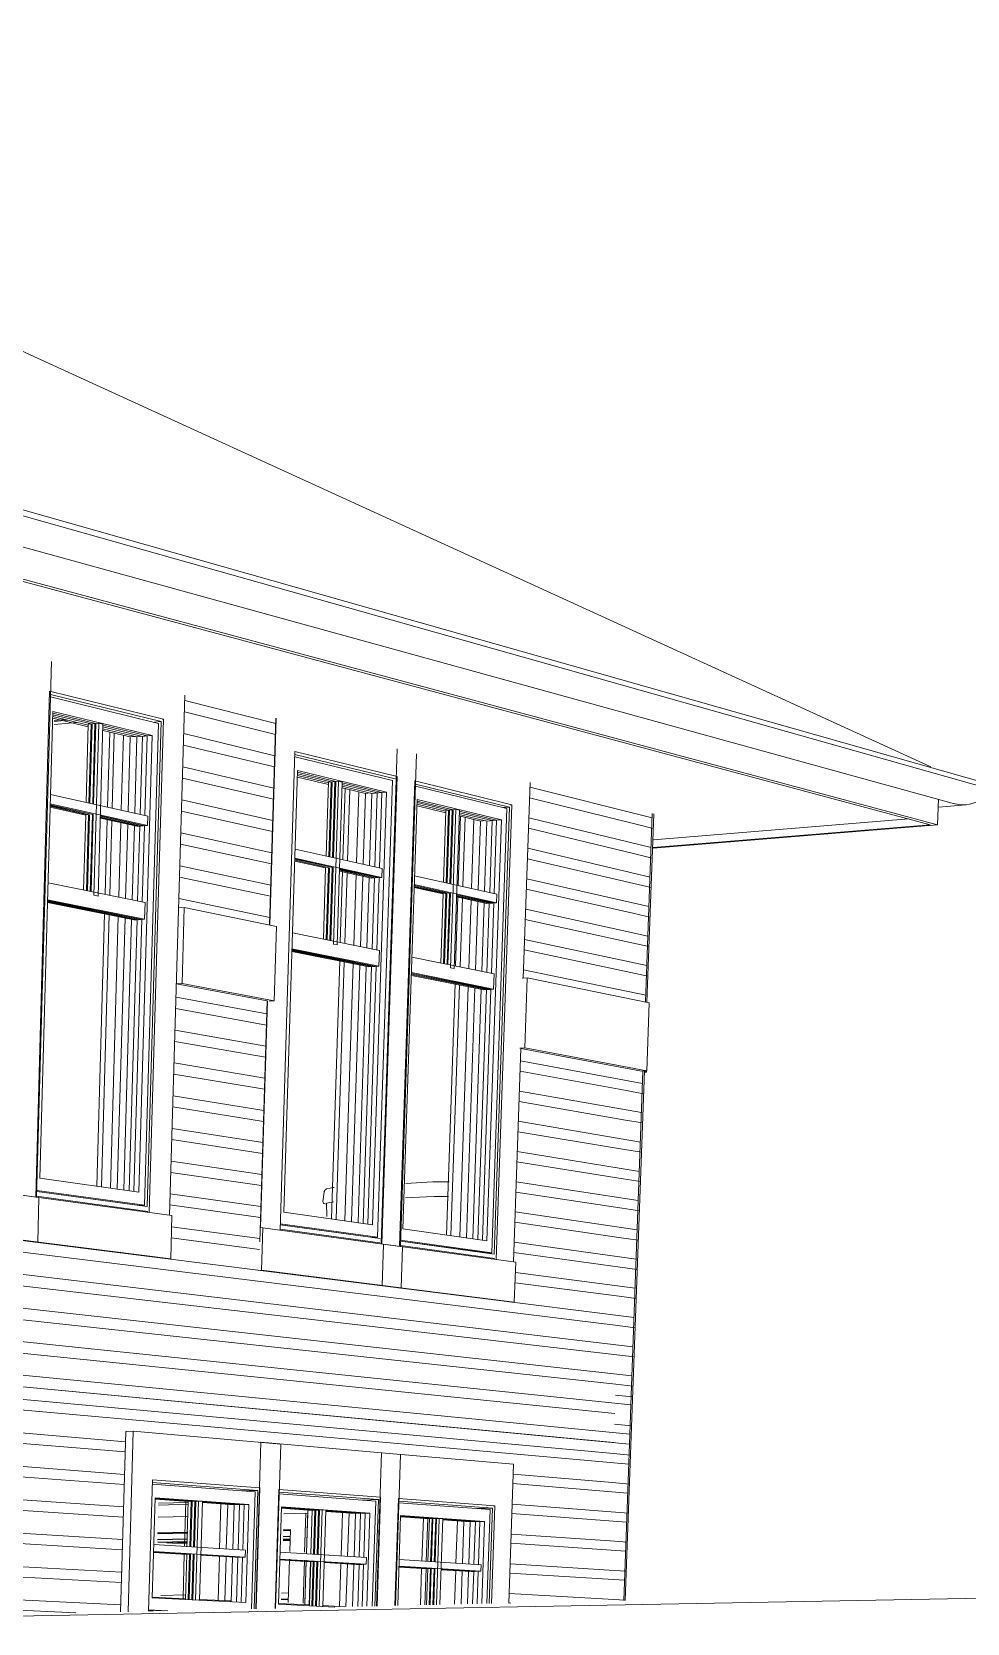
# Model space of a CAD drawing. Header units: inches. Extents: x 205 to 211, y -138 to -29.
# Drawn here: x 207.4176 to 207.5623, y -137.5195 to -137.2731 of the extents above; entities that cross this region are included whole.
import ezdxf

# ---------------------------------------------------------------- set-up
doc = ezdxf.new("R2010")
doc.units = ezdxf.units.IN
doc.header["$MEASUREMENT"] = 0
for name, color, linetype, lineweight in [('A-DOOR', 31, 'Continuous', 13), ('A-DOOR-FRAM', 31, 'Continuous', 9), ('A-GLAZ', 151, 'Continuous', 13), ('A-PART', 2, 'Continuous', 9), ('A-ROOF', 132, 'Continuous', 13), ('A-ROOF-OTLN', 132, 'Continuous', 9), ('A-WALL', 113, 'Continuous', 13), ('A-WALL-PATT', 111, 'Continuous', 13), ('I-WALL', 2, 'Continuous', 13), ('P-SANR-FIXT', 6, 'Continuous', 9), ('Q-CASE', 31, 'Continuous', 9)]:
    doc.layers.add(name, color=color, linetype=linetype, lineweight=lineweight)

# ---------------------------------------------------------------- blocks, each defined once
blk = doc.blocks.new('FP_35-Looking SouthWest')
at = {"layer": 'A-WALL-PATT', "lineweight": 9}
for p, q in [((-71.69324, -137.48418), (-71.6906, -137.48446)), ((-71.69341, -137.4887), (-71.69076, -137.48896)), ((-71.69357, -137.49322), (-71.69092, -137.49346)), ((-71.69373, -137.49773), (-71.69109, -137.49796)), ((-71.69389, -137.50225), (-71.69125, -137.50245)), ((-71.69406, -137.50675), (-71.69141, -137.50694)), ((-71.69422, -137.51126), (-71.69157, -137.51142)), ((-71.69438, -137.51576), (-71.69174, -137.51591)), ((-71.69551, -137.54716), (-71.69287, -137.54717)), ((-71.69567, -137.55163), (-71.69303, -137.55162)), ((-71.69583, -137.5561), (-71.69319, -137.55607)), ((-71.69599, -137.56056), (-71.69335, -137.56052)), ((-71.69615, -137.56502), (-71.69351, -137.56496)), ((-71.69631, -137.56948), (-71.69367, -137.5694)), ((-71.69647, -137.57393), (-71.69384, -137.57383)), ((-71.69663, -137.57838), (-71.694, -137.57826)), ((-71.69679, -137.58282), (-71.69416, -137.58268)), ((-71.69695, -137.58726), (-71.69432, -137.58711)), ((-71.69711, -137.5917), (-71.69448, -137.59153)), ((-71.69727, -137.59613), (-71.69464, -137.59594))]:
    blk.add_line(p, q, dxfattribs=at)
blk = doc.blocks.new('FP_53-Looking SouthWest')
at = {"layer": 'A-WALL-PATT', "lineweight": 9}
for p, q in [((-71.69006, -137.39578), (-71.68741, -137.39644)), ((-71.69023, -137.40037), (-71.68757, -137.40101)), ((-71.69039, -137.40497), (-71.68774, -137.40559)), ((-71.69056, -137.40956), (-71.68791, -137.41016)), ((-71.69072, -137.41414), (-71.68807, -137.41473)), ((-71.69089, -137.41873), (-71.68824, -137.41929)), ((-71.69155, -137.43702), (-71.6889, -137.4375)), ((-71.69171, -137.44158), (-71.68906, -137.44204)), ((-71.69187, -137.44614), (-71.68923, -137.44658)), ((-71.69204, -137.4507), (-71.68939, -137.45112)), ((-71.6922, -137.45525), (-71.68955, -137.45565)), ((-71.69237, -137.4598), (-71.68972, -137.46018)), ((-71.69253, -137.46434), (-71.68988, -137.46471)), ((-71.69269, -137.46888), (-71.69005, -137.46923)), ((-71.69286, -137.47342), (-71.69021, -137.47374)), ((-71.69302, -137.47795), (-71.69037, -137.47826)), ((-71.69318, -137.48248), (-71.69054, -137.48277))]:
    blk.add_line(p, q, dxfattribs=at)
blk = doc.blocks.new('FP_65-Looking SouthWest')
at = {"layer": 'A-WALL-PATT', "lineweight": 9}
for p, q in [((-71.82986, -137.48075), (-71.69357, -137.49322)), ((-71.80443, -137.48841), (-71.76908, -137.49139)), ((-71.80456, -137.49373), (-71.76923, -137.49645)), ((-71.70906, -137.49644), (-71.69373, -137.49773)), ((-71.8047, -137.49904), (-71.76938, -137.5015)), ((-71.70922, -137.50107), (-71.69389, -137.50225)), ((-71.80483, -137.50434), (-71.76952, -137.50655)), ((-71.70938, -137.50569), (-71.69406, -137.50675)), ((-71.80497, -137.50964), (-71.76967, -137.5116)), ((-71.70954, -137.5103), (-71.69422, -137.51126)), ((-71.80511, -137.51494), (-71.76981, -137.51664)), ((-71.7097, -137.51491), (-71.69438, -137.51576)), ((-71.71129, -137.54708), (-71.69551, -137.54716)), ((-71.71145, -137.55166), (-71.69567, -137.55163)), ((-71.71161, -137.55624), (-71.69583, -137.5561)), ((-71.71173, -137.56082), (-71.69599, -137.56056)), ((-71.71192, -137.56539), (-71.69615, -137.56502)), ((-71.71208, -137.56996), (-71.69631, -137.56948)), ((-71.71224, -137.57452), (-71.69647, -137.57393)), ((-71.71239, -137.57908), (-71.69663, -137.57838)), ((-71.71255, -137.58364), (-71.69679, -137.58282)), ((-71.71271, -137.58819), (-71.69695, -137.58726)), ((-71.71287, -137.59274), (-71.69711, -137.5917)), ((-71.71302, -137.59728), (-71.69727, -137.59613)), ((-71.71318, -137.60182), (-71.70139, -137.60088)), ((-71.71334, -137.60636), (-71.70152, -137.60533)), ((-71.71349, -137.61089), (-71.70042, -137.60966))]:
    blk.add_line(p, q, dxfattribs=at)
blk = doc.blocks.new('FP_66-Looking SouthWest')
at = {"layer": 'A-WALL-PATT', "lineweight": 9}
for p, q in [((-71.75995, -137.37838), (-71.74588, -137.38188)), ((-71.7601, -137.38351), (-71.74603, -137.3869)), ((-71.76025, -137.38863), (-71.74619, -137.39191)), ((-71.7604, -137.39374), (-71.74634, -137.39692)), ((-71.70655, -137.39167), (-71.69006, -137.39578)), ((-71.70671, -137.39639), (-71.69023, -137.40037)), ((-71.76055, -137.39885), (-71.7465, -137.40193)), ((-71.70688, -137.40111), (-71.69039, -137.40497)), ((-71.7607, -137.40395), (-71.74665, -137.40693)), ((-71.70704, -137.40583), (-71.69056, -137.40956)), ((-71.7072, -137.41053), (-71.69072, -137.41414)), ((-71.70736, -137.41524), (-71.69089, -137.41873)), ((-71.7613, -137.42432), (-71.74727, -137.42688)), ((-71.76145, -137.4294), (-71.74742, -137.43185)), ((-71.7616, -137.43448), (-71.74757, -137.43682)), ((-71.70801, -137.43402), (-71.69155, -137.43702)), ((-71.76175, -137.43955), (-71.74772, -137.44179)), ((-71.70817, -137.43871), (-71.69171, -137.44158)), ((-71.7619, -137.44461), (-71.74788, -137.44675)), ((-71.70833, -137.44339), (-71.69187, -137.44614)), ((-71.70849, -137.44807), (-71.69204, -137.4507)), ((-71.76205, -137.44968), (-71.74803, -137.45171)), ((-71.70865, -137.45274), (-71.6922, -137.45525)), ((-71.7622, -137.45473), (-71.74818, -137.45666)), ((-71.83061, -137.45643), (-71.69286, -137.47342)), ((-71.70882, -137.45741), (-71.69237, -137.4598)), ((-71.76198, -137.45983), (-71.74834, -137.46161)), ((-71.83074, -137.46197), (-71.69302, -137.47795)), ((-71.70898, -137.46207), (-71.69253, -137.46434)), ((-71.83087, -137.46751), (-71.69318, -137.48248)), ((-71.70879, -137.46678), (-71.69269, -137.46888)), ((-71.831, -137.47304), (-71.69334, -137.487)), ((-71.83112, -137.47856), (-71.69351, -137.49152))]:
    blk.add_line(p, q, dxfattribs=at)
blk = doc.blocks.new('FP_80-Looking SouthWest')
at = {"layer": 'A-PART'}
for p, q in [((-71.75989, -137.37662), (-71.74583, -137.38016)), ((-71.76004, -137.38175), (-71.74598, -137.38518)), ((-71.7602, -137.38687), (-71.74614, -137.39019)), ((-71.70649, -137.39005), (-71.68757, -137.39481)), ((-71.76035, -137.39198), (-71.74629, -137.3952)), ((-71.70666, -137.39477), (-71.68774, -137.39939)), ((-71.7605, -137.39709), (-71.74644, -137.40021)), ((-71.70682, -137.39949), (-71.6879, -137.40396)), ((-71.76065, -137.4022), (-71.7466, -137.40521)), ((-71.70698, -137.40421), (-71.68807, -137.40854)), ((-71.7608, -137.4073), (-71.74675, -137.4102)), ((-71.70714, -137.40892), (-71.68823, -137.41311)), ((-71.70731, -137.41362), (-71.6884, -137.41767)), ((-71.70747, -137.41833), (-71.68856, -137.42223)), ((-71.76125, -137.42257), (-71.74721, -137.42516)), ((-71.7614, -137.42766), (-71.74737, -137.43014)), ((-71.76155, -137.43273), (-71.74752, -137.43512)), ((-71.70795, -137.43241), (-71.68906, -137.4359)), ((-71.7617, -137.43781), (-71.74767, -137.44008)), ((-71.70812, -137.4371), (-71.68922, -137.44044)), ((-71.76185, -137.44287), (-71.74783, -137.44505)), ((-71.70828, -137.44178), (-71.68939, -137.44499)), ((-71.762, -137.44794), (-71.74798, -137.45001)), ((-71.70844, -137.44646), (-71.68955, -137.44953)), ((-71.76215, -137.45299), (-71.74813, -137.45496)), ((-71.7086, -137.45113), (-71.68972, -137.45406)), ((-71.83422, -137.45407), (-71.69037, -137.47216)), ((-71.70876, -137.4558), (-71.68988, -137.45859)), ((-71.83434, -137.45964), (-71.69054, -137.47668)), ((-71.76193, -137.4581), (-71.74828, -137.45991)), ((-71.70892, -137.46047), (-71.69005, -137.46312)), ((-71.83447, -137.4652), (-71.6907, -137.48119)), ((-71.70873, -137.46518), (-71.69021, -137.46764)), ((-71.8346, -137.47076), (-71.69086, -137.4857)), ((-71.83472, -137.47631), (-71.69103, -137.4902))]:
    blk.add_line(p, q, dxfattribs=at)
blk = doc.blocks.new('FP_81-Looking SouthWest')
at = {"layer": 'A-PART'}
for p, q in [((-71.8299, -137.48248), (-71.69119, -137.49485)), ((-71.80447, -137.49008), (-71.76913, -137.49297)), ((-71.8046, -137.49539), (-71.76928, -137.49803)), ((-71.70911, -137.49789), (-71.69136, -137.49934)), ((-71.80474, -137.5007), (-71.76942, -137.50308)), ((-71.70927, -137.50251), (-71.69152, -137.50384)), ((-71.80488, -137.506), (-71.76957, -137.50813)), ((-71.70943, -137.50713), (-71.69168, -137.50833)), ((-71.80501, -137.5113), (-71.76971, -137.51317)), ((-71.70959, -137.51174), (-71.69184, -137.51281)), ((-71.80515, -137.51659), (-71.77674, -137.5179)), ((-71.70975, -137.51635), (-71.70945, -137.51637)), ((-71.71118, -137.54393), (-71.69606, -137.54408)), ((-71.71134, -137.54851), (-71.69314, -137.54856)), ((-71.7115, -137.55309), (-71.6933, -137.55302)), ((-71.71166, -137.55767), (-71.69346, -137.55746)), ((-71.71181, -137.56225), (-71.69362, -137.56191)), ((-71.71197, -137.56682), (-71.69378, -137.56635)), ((-71.71213, -137.57138), (-71.69394, -137.57079)), ((-71.71229, -137.57595), (-71.6941, -137.57522)), ((-71.71244, -137.5805), (-71.69426, -137.57965)), ((-71.7126, -137.58506), (-71.69443, -137.58408)), ((-71.71276, -137.58961), (-71.69459, -137.5885)), ((-71.71292, -137.59416), (-71.69475, -137.59292)), ((-71.71307, -137.5987), (-71.69491, -137.59734)), ((-71.71323, -137.60324), (-71.70228, -137.60234)), ((-71.71339, -137.60777), (-71.70118, -137.60669)), ((-71.71354, -137.6123), (-71.70007, -137.61101))]:
    blk.add_line(p, q, dxfattribs=at)

msp = doc.modelspace()

# ---------------------------------------------------------------- linework, layer by layer
at = {"layer": 'A-DOOR', "lineweight": 9}
msp.add_line((207.42455, -137.38), (207.42104, -137.38035), dxfattribs=at)
at = {"layer": 'A-DOOR-FRAM'}
for p, q in [((207.42104, -137.3797), (207.42265, -137.37955)), ((207.42319, -137.37968), (207.42104, -137.37989))]:
    msp.add_line(p, q, dxfattribs=at)
at = {"layer": 'A-GLAZ', "lineweight": 9}
for p, q in [((207.42063, -137.37057), (207.41834, -137.45351)), ((207.4182, -137.45349), (207.42036, -137.37516)), ((207.42036, -137.37516), (207.43799, -137.3795)), ((207.4372, -137.38016), (207.42048, -137.37606)), ((207.42049, -137.37569), (207.43763, -137.37989)), ((207.4413, -137.37579), (207.43893, -137.45631)), ((207.41885, -137.45059), (207.42085, -137.37831)), ((207.42752, -137.38018), (207.42084, -137.37857)), ((207.42752, -137.38018), (207.42084, -137.37857)), ((207.42084, -137.37857), (207.42752, -137.38018)), ((207.42084, -137.37882), (207.42678, -137.38025)), ((207.42634, -137.38044), (207.42084, -137.37911)), ((207.42085, -137.37831), (207.43621, -137.38202)), ((207.42634, -137.38069), (207.42084, -137.37937)), ((207.4286, -137.38069), (207.43471, -137.38217)), ((207.43386, -137.38225), (207.4286, -137.38098)), ((207.43283, -137.38225), (207.4286, -137.38124)), ((207.43545, -137.38209), (207.42861, -137.38044)), ((207.43545, -137.38209), (207.42861, -137.38044)), ((207.42861, -137.38044), (207.43545, -137.38209)), ((207.42932, -137.39306), (207.42965, -137.38145)), ((207.43004, -137.39323), (207.43037, -137.38163)), ((207.43037, -137.38163), (207.43004, -137.39323)), ((207.43503, -137.45476), (207.4372, -137.38016)), ((207.43763, -137.37989), (207.43544, -137.45499)), ((207.43799, -137.3795), (207.43576, -137.45588)), ((207.43657, -137.37999), (207.43763, -137.37989)), ((207.43799, -137.3795), (207.43777, -137.37952)), ((207.45445, -137.41137), (207.45544, -137.37937)), ((207.43145, -137.39356), (207.43178, -137.38199)), ((207.4325, -137.39381), (207.43283, -137.38225)), ((207.4336, -137.38218), (207.43283, -137.38225)), ((207.43352, -137.39405), (207.43386, -137.38225)), ((207.43386, -137.38225), (207.43545, -137.38209)), ((207.43621, -137.38202), (207.43416, -137.45273)), ((207.43471, -137.38217), (207.43436, -137.39424)), ((207.43545, -137.38209), (207.43471, -137.38217)), ((207.43509, -137.39441), (207.43545, -137.38209)), ((207.43509, -137.39441), (207.43545, -137.38209)), ((207.43545, -137.38209), (207.43509, -137.39441)), ((207.43621, -137.38202), (207.43545, -137.38209)), ((207.47167, -137.46075), (207.47416, -137.3841)), ((207.45602, -137.45862), (207.45832, -137.3845)), ((207.4734, -137.38902), (207.4583, -137.38532)), ((207.45831, -137.38497), (207.47381, -137.38877)), ((207.45832, -137.3845), (207.47415, -137.3884)), ((207.47714, -137.38485), (207.47464, -137.46115)), ((207.45658, -137.45587), (207.45871, -137.38746)), ((207.46464, -137.38914), (207.4587, -137.38771)), ((207.46464, -137.38914), (207.4587, -137.38771)), ((207.4587, -137.38771), (207.46464, -137.38914)), ((207.4587, -137.38795), (207.46392, -137.38921)), ((207.46349, -137.38938), (207.4587, -137.38823)), ((207.46349, -137.38962), (207.4587, -137.38847)), ((207.45871, -137.38746), (207.4725, -137.3908)), ((207.4711, -137.45971), (207.4734, -137.38902)), ((207.47415, -137.3884), (207.47179, -137.46076)), ((207.47452, -137.46113), (207.47688, -137.38907)), ((207.47688, -137.38907), (207.49186, -137.39275)), ((207.47175, -137.39086), (207.46564, -137.38939)), ((207.47175, -137.39086), (207.46564, -137.38939)), ((207.46564, -137.38939), (207.47175, -137.39086)), ((207.46564, -137.38962), (207.47104, -137.39093)), ((207.47022, -137.391), (207.46564, -137.3899)), ((207.46922, -137.391), (207.46564, -137.39014)), ((207.46575, -137.40122), (207.4661, -137.39021)), ((207.46645, -137.40138), (207.4668, -137.39039)), ((207.4668, -137.39039), (207.46645, -137.40138)), ((207.46784, -137.40171), (207.46819, -137.39074)), ((207.46886, -137.40194), (207.46922, -137.391)), ((207.46996, -137.39093), (207.46922, -137.391)), ((207.46986, -137.40218), (207.47022, -137.391)), ((207.47022, -137.391), (207.47175, -137.39086)), ((207.4725, -137.3908), (207.47033, -137.45779)), ((207.47104, -137.39093), (207.47067, -137.40237)), ((207.47175, -137.39086), (207.47104, -137.39093)), ((207.47138, -137.40253), (207.47175, -137.39086)), ((207.47138, -137.40253), (207.47175, -137.39086)), ((207.47175, -137.39086), (207.47138, -137.40253)), ((207.4725, -137.3908), (207.47175, -137.39086)), ((207.49112, -137.39336), (207.47698, -137.3899)), ((207.47699, -137.38955), (207.49152, -137.39312)), ((207.4947, -137.38929), (207.49366, -137.41959)), ((207.47503, -137.45845), (207.47722, -137.39194)), ((207.48167, -137.39376), (207.4772, -137.39268)), ((207.4828, -137.39353), (207.47721, -137.39218)), ((207.4828, -137.39353), (207.47721, -137.39218)), ((207.47721, -137.39218), (207.4828, -137.39353)), ((207.47721, -137.39241), (207.4821, -137.39359)), ((207.48167, -137.39399), (207.47721, -137.39292)), ((207.47722, -137.39194), (207.49026, -137.39509)), ((207.48953, -137.39516), (207.48376, -137.39376)), ((207.48953, -137.39516), (207.48376, -137.39376)), ((207.48376, -137.39376), (207.48953, -137.39516)), ((207.48376, -137.39399), (207.48884, -137.39522)), ((207.48877, -137.46213), (207.49112, -137.39336)), ((207.49152, -137.39312), (207.48916, -137.46234)), ((207.49186, -137.39275), (207.48945, -137.46316)), ((207.49052, -137.3932), (207.49152, -137.39312)), ((207.49186, -137.39275), (207.49165, -137.39277)), ((207.42893, -137.40657), (207.42926, -137.39504)), ((207.42965, -137.40674), (207.42998, -137.3952)), ((207.42998, -137.3952), (207.42965, -137.40674)), ((207.43106, -137.40704), (207.43139, -137.39553)), ((207.43211, -137.40727), (207.43244, -137.39577)), ((207.43313, -137.40748), (207.43347, -137.39601)), ((207.43431, -137.39606), (207.43397, -137.40766)), ((207.4347, -137.40782), (207.43504, -137.396)), ((207.4347, -137.40782), (207.43504, -137.396)), ((207.43504, -137.396), (207.4347, -137.40782)), ((207.4836, -137.40521), (207.48396, -137.39451)), ((207.48803, -137.39528), (207.48376, -137.39426)), ((207.48704, -137.39528), (207.48376, -137.39449)), ((207.48429, -137.40537), (207.48465, -137.39468)), ((207.48465, -137.39468), (207.48429, -137.40537)), ((207.48566, -137.40569), (207.48602, -137.39503)), ((207.48668, -137.40593), (207.48704, -137.39528)), ((207.48776, -137.39522), (207.48704, -137.39528)), ((207.48766, -137.40616), (207.48803, -137.39528)), ((207.48803, -137.39528), (207.48953, -137.39516)), ((207.49026, -137.39509), (207.48804, -137.46027)), ((207.48884, -137.39522), (207.48846, -137.40634)), ((207.48953, -137.39516), (207.48884, -137.39522)), ((207.48915, -137.40651), (207.48953, -137.39516)), ((207.48915, -137.40651), (207.48953, -137.39516)), ((207.48953, -137.39516), (207.48915, -137.40651)), ((207.49026, -137.39509), (207.48953, -137.39516)), ((207.46534, -137.41403), (207.46569, -137.40309)), ((207.46604, -137.41418), (207.46639, -137.40325)), ((207.46639, -137.40325), (207.46604, -137.41418)), ((207.46743, -137.41447), (207.46778, -137.40357)), ((207.46846, -137.41469), (207.46881, -137.40381)), ((207.46945, -137.41491), (207.4698, -137.40404)), ((207.47062, -137.40409), (207.47026, -137.41508)), ((207.47097, -137.41523), (207.47133, -137.40403)), ((207.47097, -137.41523), (207.47133, -137.40403)), ((207.47133, -137.40403), (207.47097, -137.41523)), ((207.48318, -137.41767), (207.48354, -137.40703)), ((207.48387, -137.41782), (207.48423, -137.40719)), ((207.48423, -137.40719), (207.48387, -137.41782)), ((207.48525, -137.41812), (207.4856, -137.40751)), ((207.48626, -137.41833), (207.48662, -137.40774)), ((207.48724, -137.41854), (207.4876, -137.40797)), ((207.4884, -137.40802), (207.48804, -137.41871)), ((207.48873, -137.41886), (207.4891, -137.40797)), ((207.48873, -137.41886), (207.4891, -137.40797)), ((207.4891, -137.40797), (207.48873, -137.41886)), ((207.42765, -137.45177), (207.42885, -137.40964)), ((207.42837, -137.45188), (207.42957, -137.40979)), ((207.42957, -137.40979), (207.42837, -137.45188)), ((207.42977, -137.45208), (207.43097, -137.41008)), ((207.43082, -137.45224), (207.43203, -137.4103)), ((207.43184, -137.45239), (207.43305, -137.41052)), ((207.43389, -137.41057), (207.43268, -137.45251)), ((207.4334, -137.45262), (207.43462, -137.41051)), ((207.4334, -137.45262), (207.43462, -137.41051)), ((207.43462, -137.41051), (207.4334, -137.45262)), ((207.46398, -137.45685), (207.46525, -137.41692)), ((207.46468, -137.45696), (207.46595, -137.41706)), ((207.46595, -137.41706), (207.46468, -137.45696)), ((207.46606, -137.45716), (207.46734, -137.41736)), ((207.46709, -137.45731), (207.46836, -137.41757)), ((207.46808, -137.45746), (207.46936, -137.41778)), ((207.47017, -137.41783), (207.46889, -137.45758)), ((207.46959, -137.45768), (207.47088, -137.41778)), ((207.46959, -137.45768), (207.47088, -137.41778)), ((207.47088, -137.41778), (207.46959, -137.45768)), ((207.48179, -137.45934), (207.48309, -137.42049)), ((207.48247, -137.45944), (207.48378, -137.42063)), ((207.48378, -137.42063), (207.48247, -137.45944)), ((207.48385, -137.45965), (207.48515, -137.42092)), ((207.45301, -137.45822), (207.45409, -137.42314)), ((207.48486, -137.4598), (207.48616, -137.42113)), ((207.48584, -137.45994), (207.48715, -137.42134)), ((207.48795, -137.42139), (207.48664, -137.46006)), ((207.48733, -137.46016), (207.48864, -137.42134)), ((207.48733, -137.46016), (207.48864, -137.42134)), ((207.48864, -137.42134), (207.48733, -137.46016)), ((207.49328, -137.43049), (207.49214, -137.46352)), ((207.39316, -137.4501), (207.41871, -137.45357)), ((207.43416, -137.45273), (207.41885, -137.45059)), ((207.41521, -137.45309), (207.43929, -137.45636)), ((207.43544, -137.45499), (207.41837, -137.45265)), ((207.41838, -137.45248), (207.43503, -137.45476)), ((207.43427, -137.45481), (207.41838, -137.45263)), ((207.41838, -137.45263), (207.43427, -137.45481)), ((207.41834, -137.45338), (207.43555, -137.45572)), ((207.41871, -137.45357), (207.41852, -137.46048)), ((207.43427, -137.45481), (207.43419, -137.45481)), ((207.43503, -137.45476), (207.43427, -137.45481)), ((207.41852, -137.46048), (207.39298, -137.45726)), ((207.43929, -137.45636), (207.43909, -137.46307)), ((207.45605, -137.45765), (207.4711, -137.45971)), ((207.47149, -137.45992), (207.45605, -137.45781)), ((207.47036, -137.45975), (207.45606, -137.45779)), ((207.45606, -137.45779), (207.47036, -137.45975)), ((207.47033, -137.45779), (207.45658, -137.45587)), ((207.43909, -137.46307), (207.41502, -137.46003)), ((207.41852, -137.46048), (207.41808, -137.4605)), ((207.45337, -137.45827), (207.45301, -137.45822)), ((207.45317, -137.46484), (207.45337, -137.45827)), ((207.45337, -137.45827), (207.47499, -137.4612)), ((207.45602, -137.4585), (207.47147, -137.4606)), ((207.47036, -137.45975), (207.47029, -137.45975)), ((207.4711, -137.45971), (207.47036, -137.45975)), ((207.47467, -137.4602), (207.48877, -137.46213)), ((207.48916, -137.46234), (207.47467, -137.46036)), ((207.48805, -137.46217), (207.47468, -137.46034)), ((207.47468, -137.46034), (207.48805, -137.46217)), ((207.48804, -137.46027), (207.47503, -137.45845)), ((207.47181, -137.46719), (207.47202, -137.4608)), ((207.47202, -137.4608), (207.49249, -137.46357)), ((207.47464, -137.46103), (207.48924, -137.46301)), ((207.47499, -137.4612), (207.47478, -137.46756)), ((207.48805, -137.46217), (207.48798, -137.46217)), ((207.48877, -137.46213), (207.48805, -137.46217)), ((207.43909, -137.46307), (207.43865, -137.46309)), ((207.45273, -137.46486), (207.45317, -137.46484)), ((207.47478, -137.46756), (207.45317, -137.46484)), ((207.49249, -137.46357), (207.49227, -137.46976)), ((207.47139, -137.46721), (207.47181, -137.46719)), ((207.49227, -137.46976), (207.47181, -137.46719)), ((207.47478, -137.46756), (207.47436, -137.46758)), ((207.49227, -137.46976), (207.49186, -137.46978)), ((207.43213, -137.48981), (207.4333, -137.48977)), ((207.4333, -137.48977), (207.43249, -137.51772)), ((207.45613, -137.49175), (207.4333, -137.48977)), ((207.45306, -137.49148), (207.45226, -137.51727)), ((207.47463, -137.49335), (207.45306, -137.49148)), ((207.45533, -137.5172), (207.45613, -137.49175)), ((207.47173, -137.4931), (207.47096, -137.51684)), ((207.49216, -137.49487), (207.47173, -137.4931)), ((207.47386, -137.51678), (207.47463, -137.49335)), ((207.49141, -137.51638), (207.49216, -137.49487)), ((207.43567, -137.51765), (207.43626, -137.49729)), ((207.43626, -137.49729), (207.45291, -137.49856)), ((207.43625, -137.4977), (207.45256, -137.49894)), ((207.45214, -137.49917), (207.43625, -137.49798)), ((207.4501, -137.49901), (207.45256, -137.49894)), ((207.45158, -137.51728), (207.45214, -137.49917)), ((207.45256, -137.49894), (207.45199, -137.51727)), ((207.45291, -137.49856), (207.45233, -137.51727)), ((207.45527, -137.5172), (207.45584, -137.49878)), ((207.45584, -137.49878), (207.47157, -137.49998)), ((207.47083, -137.50058), (207.45589, -137.49946)), ((207.4559, -137.49919), (207.47123, -137.50035)), ((207.43625, -137.51558), (207.4367, -137.50006)), ((207.4367, -137.50006), (207.4512, -137.50111)), ((207.44298, -137.50059), (207.4367, -137.50013)), ((207.44298, -137.50059), (207.4367, -137.50013)), ((207.4367, -137.50013), (207.44298, -137.50059)), ((207.4367, -137.50021), (207.44226, -137.50061)), ((207.44183, -137.50066), (207.43671, -137.50029)), ((207.44124, -137.50755), (207.44145, -137.50059)), ((207.45046, -137.50113), (207.44401, -137.50066)), ((207.45046, -137.50113), (207.44401, -137.50066)), ((207.44401, -137.50066), (207.45046, -137.50113)), ((207.44402, -137.50073), (207.44974, -137.50115)), ((207.44891, -137.50117), (207.44402, -137.50082)), ((207.44666, -137.50791), (207.44687, -137.50101)), ((207.4477, -137.50798), (207.44791, -137.50109)), ((207.4487, -137.50805), (207.44891, -137.50117)), ((207.44891, -137.50117), (207.45046, -137.50113)), ((207.44974, -137.50115), (207.44953, -137.5081)), ((207.45046, -137.50113), (207.44974, -137.50115)), ((207.45024, -137.50815), (207.45046, -137.50113)), ((207.45024, -137.50815), (207.45046, -137.50113)), ((207.45046, -137.50113), (207.45024, -137.50815)), ((207.45046, -137.50113), (207.4512, -137.50111)), ((207.4512, -137.50111), (207.45074, -137.5163)), ((207.45576, -137.51655), (207.45623, -137.50147)), ((207.45623, -137.50147), (207.46993, -137.50246)), ((207.46213, -137.50197), (207.45623, -137.50154)), ((207.46213, -137.50197), (207.45623, -137.50154)), ((207.45623, -137.50154), (207.46213, -137.50197)), ((207.45623, -137.50161), (207.46142, -137.50199)), ((207.461, -137.50204), (207.45624, -137.5017)), ((207.46011, -137.50872), (207.46032, -137.50195)), ((207.4608, -137.50876), (207.46101, -137.502)), ((207.46101, -137.502), (207.4608, -137.50876)), ((207.4692, -137.50248), (207.46312, -137.50204)), ((207.4692, -137.50248), (207.46312, -137.50204)), ((207.46312, -137.50204), (207.4692, -137.50248)), ((207.46313, -137.50211), (207.46849, -137.5025)), ((207.46768, -137.50252), (207.46313, -137.50219)), ((207.46545, -137.50907), (207.46567, -137.50236)), ((207.46881, -137.50042), (207.47123, -137.50035)), ((207.47029, -137.51686), (207.47083, -137.50058)), ((207.47123, -137.50035), (207.47069, -137.51685)), ((207.47157, -137.49998), (207.47102, -137.51684)), ((207.4738, -137.51678), (207.47435, -137.50019)), ((207.47435, -137.50019), (207.48924, -137.50133)), ((207.48851, -137.50191), (207.47439, -137.50085)), ((207.4744, -137.50059), (207.48891, -137.50169)), ((207.48653, -137.50175), (207.48891, -137.50169)), ((207.48801, -137.51646), (207.48851, -137.50191)), ((207.48891, -137.50169), (207.4884, -137.51645)), ((207.48924, -137.50133), (207.48872, -137.51644)), ((207.48903, -137.50133), (207.48924, -137.50133)), ((207.4418, -137.50296), (207.43714, -137.50308)), ((207.46002, -137.50247), (207.4566, -137.50256)), ((207.45982, -137.50852), (207.46002, -137.50247)), ((207.4603, -137.50249), (207.46002, -137.50247)), ((207.4603, -137.50249), (207.46011, -137.50854)), ((207.46647, -137.50914), (207.46669, -137.50244)), ((207.46747, -137.50921), (207.46768, -137.50252)), ((207.46768, -137.50252), (207.4692, -137.50248)), ((207.46849, -137.5025), (207.46828, -137.50926)), ((207.4692, -137.50248), (207.46849, -137.5025)), ((207.46898, -137.50931), (207.4692, -137.50248)), ((207.46898, -137.50931), (207.4692, -137.50248)), ((207.4692, -137.50248), (207.46898, -137.50931)), ((207.4692, -137.50248), (207.46993, -137.50246)), ((207.46993, -137.50246), (207.46946, -137.51688)), ((207.47422, -137.51677), (207.47468, -137.5028)), ((207.47468, -137.5028), (207.48766, -137.50374)), ((207.48024, -137.50328), (207.47469, -137.50288)), ((207.48024, -137.50328), (207.47469, -137.50288)), ((207.47469, -137.50288), (207.48024, -137.50328)), ((207.47469, -137.50295), (207.47954, -137.5033)), ((207.47913, -137.50334), (207.4747, -137.50303)), ((207.47797, -137.50982), (207.47819, -137.50324)), ((207.47865, -137.50987), (207.47887, -137.50329)), ((207.47887, -137.50329), (207.47865, -137.50987)), ((207.48694, -137.50376), (207.4812, -137.50335)), ((207.48694, -137.50376), (207.4812, -137.50335)), ((207.4812, -137.50335), (207.48694, -137.50376)), ((207.4812, -137.50342), (207.48625, -137.50378)), ((207.48545, -137.5038), (207.48121, -137.50349)), ((207.48324, -137.51018), (207.48346, -137.50364)), ((207.48425, -137.51024), (207.48447, -137.50372)), ((207.48523, -137.51031), (207.48545, -137.5038)), ((207.48545, -137.5038), (207.48694, -137.50376)), ((207.48625, -137.50378), (207.48602, -137.51036)), ((207.48694, -137.50376), (207.48625, -137.50378)), ((207.48671, -137.51041), (207.48694, -137.50376)), ((207.48671, -137.51041), (207.48694, -137.50376)), ((207.48694, -137.50376), (207.48671, -137.51041)), ((207.48694, -137.50376), (207.48766, -137.50374)), ((207.48766, -137.50374), (207.48722, -137.51647)), ((207.43704, -137.50696), (207.44169, -137.50685)), ((207.43705, -137.50653), (207.4417, -137.50642)), ((207.4417, -137.50646), (207.43705, -137.50657)), ((207.43707, -137.50552), (207.44172, -137.5054)), ((207.43707, -137.50555), (207.44172, -137.50543)), ((207.44172, -137.50543), (207.43707, -137.50555)), ((207.43708, -137.50567), (207.44173, -137.50555)), ((207.44169, -137.50689), (207.4372, -137.507)), ((207.43849, -137.50709), (207.44169, -137.50701)), ((207.44169, -137.50704), (207.43883, -137.50711)), ((207.43913, -137.50713), (207.44169, -137.50706)), ((207.43913, -137.50713), (207.44169, -137.50706)), ((207.44169, -137.50706), (207.43913, -137.50713)), ((207.44169, -137.50709), (207.43943, -137.50714)), ((207.45649, -137.50648), (207.45759, -137.50646)), ((207.45759, -137.5065), (207.45649, -137.50652)), ((207.45649, -137.50664), (207.45759, -137.50662)), ((207.45759, -137.50665), (207.45649, -137.50667)), ((207.45649, -137.5067), (207.45759, -137.50667)), ((207.45649, -137.5067), (207.45759, -137.50667)), ((207.45759, -137.50667), (207.45649, -137.5067)), ((207.4576, -137.5067), (207.45649, -137.50673)), ((207.4565, -137.50605), (207.4576, -137.50602)), ((207.45761, -137.50606), (207.4565, -137.50609)), ((207.45652, -137.50503), (207.45762, -137.505)), ((207.45652, -137.50505), (207.45763, -137.50502)), ((207.45763, -137.50502), (207.45652, -137.50505)), ((207.45653, -137.50518), (207.45763, -137.50515)), ((207.45762, -137.505), (207.45752, -137.50837)), ((207.441, -137.51565), (207.4412, -137.50878)), ((207.44642, -137.51595), (207.44662, -137.50913)), ((207.44745, -137.51601), (207.44766, -137.5092)), ((207.44846, -137.51618), (207.44867, -137.5093)), ((207.44949, -137.50928), (207.44928, -137.51622)), ((207.44999, -137.51626), (207.45021, -137.50923)), ((207.44999, -137.51626), (207.45021, -137.50923)), ((207.45021, -137.50923), (207.44999, -137.51626)), ((207.45748, -137.50957), (207.45727, -137.51629)), ((207.45957, -137.51642), (207.45979, -137.50972)), ((207.46008, -137.50974), (207.45986, -137.51643)), ((207.45986, -137.5166), (207.46007, -137.50991)), ((207.46055, -137.51664), (207.46076, -137.50996)), ((207.46076, -137.50996), (207.46055, -137.51664)), ((207.4652, -137.51689), (207.46541, -137.51026)), ((207.46622, -137.51694), (207.46643, -137.51033)), ((207.46722, -137.51692), (207.46743, -137.51043)), ((207.46824, -137.51041), (207.46803, -137.5169)), ((207.46873, -137.51689), (207.46894, -137.51036)), ((207.46873, -137.51689), (207.46894, -137.51036)), ((207.46894, -137.51036), (207.46873, -137.51689)), ((207.47774, -137.51665), (207.47793, -137.51099)), ((207.47843, -137.51664), (207.47861, -137.51103)), ((207.47861, -137.51103), (207.47843, -137.51664)), ((207.48302, -137.51655), (207.4832, -137.51133)), ((207.48403, -137.51653), (207.48421, -137.5114)), ((207.48502, -137.51651), (207.48519, -137.51149)), ((207.48598, -137.51148), (207.48581, -137.5165)), ((207.4865, -137.51649), (207.48668, -137.51143)), ((207.4865, -137.51649), (207.48668, -137.51143)), ((207.48668, -137.51143), (207.4865, -137.51649)), ((207.45074, -137.5163), (207.43625, -137.51558)), ((207.43627, -137.51545), (207.44138, -137.51571)), ((207.44357, -137.51582), (207.44829, -137.51605)), ((207.44829, -137.51605), (207.44839, -137.51617)), ((207.46448, -137.51699), (207.45576, -137.51655)), ((207.45578, -137.51643), (207.46053, -137.51667)), ((207.46267, -137.51677), (207.46604, -137.51694)), ((207.43568, -137.51743), (207.43867, -137.51757)), ((207.43792, -137.51759), (207.43568, -137.51748)), ((207.43568, -137.51748), (207.43792, -137.51759)), ((207.43636, -137.51762), (207.43569, -137.51759))]:
    msp.add_line(p, q, dxfattribs=at)
at = {"layer": 'A-GLAZ'}
for p, q in [((207.426, -137.39237), (207.42634, -137.3803)), ((207.42634, -137.3803), (207.42678, -137.38025)), ((207.42678, -137.38025), (207.42644, -137.39247)), ((207.42658, -137.39251), (207.42693, -137.38024)), ((207.42693, -137.38029), (207.42678, -137.38025)), ((207.42693, -137.38024), (207.42737, -137.3802)), ((207.42737, -137.3802), (207.42702, -137.39261)), ((207.42717, -137.39264), (207.42752, -137.38018)), ((207.42797, -137.38014), (207.42721, -137.40678)), ((207.42752, -137.38023), (207.42737, -137.3802)), ((207.42752, -137.38018), (207.42797, -137.38014)), ((207.42785, -137.40691), (207.42861, -137.38029)), ((207.42861, -137.38029), (207.42797, -137.38014)), ((207.43553, -137.39452), (207.4205, -137.39115)), ((207.46313, -137.40068), (207.46349, -137.38925)), ((207.46349, -137.38925), (207.46392, -137.38921)), ((207.46392, -137.38921), (207.46356, -137.40078)), ((207.4637, -137.40081), (207.46407, -137.3892)), ((207.46407, -137.38924), (207.46392, -137.38921)), ((207.46407, -137.3892), (207.4645, -137.38916)), ((207.4645, -137.38916), (207.46412, -137.40091)), ((207.46507, -137.38911), (207.46427, -137.41433)), ((207.46427, -137.40094), (207.46464, -137.38914)), ((207.46464, -137.38919), (207.4645, -137.38916)), ((207.46464, -137.38914), (207.46507, -137.38911)), ((207.46484, -137.41444), (207.46564, -137.38924)), ((207.46564, -137.38924), (207.46507, -137.38911)), ((207.42045, -137.39263), (207.43548, -137.39596)), ((207.42712, -137.39425), (207.42045, -137.39277)), ((207.42045, -137.39282), (207.42712, -137.39429)), ((207.42653, -137.3943), (207.42045, -137.39295)), ((207.42045, -137.393), (207.42653, -137.39435)), ((207.42594, -137.39435), (207.42045, -137.39314)), ((207.4813, -137.40474), (207.48167, -137.39363)), ((207.48167, -137.39363), (207.4821, -137.39359)), ((207.4821, -137.39359), (207.48172, -137.40484)), ((207.48186, -137.40487), (207.48224, -137.39358)), ((207.48224, -137.39362), (207.4821, -137.39359)), ((207.48224, -137.39358), (207.48266, -137.39354)), ((207.48266, -137.39354), (207.48228, -137.40497)), ((207.48322, -137.39349), (207.4824, -137.41802)), ((207.48242, -137.405), (207.4828, -137.39353)), ((207.4828, -137.39358), (207.48266, -137.39354)), ((207.4828, -137.39353), (207.48322, -137.39349)), ((207.48295, -137.41813), (207.48377, -137.39362)), ((207.48377, -137.39362), (207.48322, -137.39349)), ((207.42562, -137.40595), (207.42594, -137.39435)), ((207.42639, -137.39431), (207.42606, -137.40605)), ((207.4262, -137.40608), (207.42653, -137.3943)), ((207.42698, -137.39426), (207.42664, -137.40617)), ((207.42679, -137.4062), (207.42712, -137.39425)), ((207.43504, -137.396), (207.42821, -137.39449)), ((207.42821, -137.39453), (207.4349, -137.39601)), ((207.43446, -137.39605), (207.42821, -137.39467)), ((207.42821, -137.39471), (207.43431, -137.39606)), ((207.43387, -137.3961), (207.42821, -137.39485)), ((207.43431, -137.39606), (207.43387, -137.3961)), ((207.4349, -137.39601), (207.43446, -137.39605)), ((207.43548, -137.39596), (207.43504, -137.396)), ((207.43548, -137.39596), (207.43553, -137.39452)), ((207.45829, -137.40101), (207.47175, -137.404)), ((207.46422, -137.40246), (207.45829, -137.40115)), ((207.45829, -137.40119), (207.46422, -137.4025)), ((207.46365, -137.40251), (207.45829, -137.40132)), ((207.45829, -137.40136), (207.46365, -137.40255)), ((207.4718, -137.40263), (207.45833, -137.39962)), ((207.46307, -137.40255), (207.45829, -137.4015)), ((207.46273, -137.41354), (207.46307, -137.40255)), ((207.4635, -137.40252), (207.46315, -137.41363)), ((207.46329, -137.41366), (207.46365, -137.40251)), ((207.46407, -137.40247), (207.46372, -137.41375)), ((207.46386, -137.41378), (207.46422, -137.40246)), ((207.47133, -137.40403), (207.46522, -137.40268)), ((207.46522, -137.40272), (207.47119, -137.40404)), ((207.47076, -137.40408), (207.46522, -137.40285)), ((207.46522, -137.4029), (207.47062, -137.40409)), ((207.47019, -137.40413), (207.46522, -137.40303)), ((207.47175, -137.404), (207.4718, -137.40263)), ((207.48956, -137.4066), (207.47683, -137.40375)), ((207.43514, -137.40791), (207.42012, -137.40484)), ((207.47062, -137.40409), (207.47019, -137.40413)), ((207.47119, -137.40404), (207.47076, -137.40408)), ((207.47175, -137.404), (207.47133, -137.40403)), ((207.48237, -137.40648), (207.47678, -137.40524)), ((207.47678, -137.40528), (207.48237, -137.40652)), ((207.48181, -137.40652), (207.47678, -137.40541)), ((207.47678, -137.40545), (207.48181, -137.40656)), ((207.48124, -137.40657), (207.47678, -137.40558)), ((207.47679, -137.40511), (207.48952, -137.40793)), ((207.43404, -137.41056), (207.42004, -137.40775)), ((207.42004, -137.4078), (207.43389, -137.41057)), ((207.43345, -137.4106), (207.42004, -137.40792)), ((207.42005, -137.40746), (207.43506, -137.41047)), ((207.43462, -137.41051), (207.42005, -137.40759)), ((207.42005, -137.40763), (207.43448, -137.41052)), ((207.42721, -137.40678), (207.42785, -137.40691)), ((207.43506, -137.41047), (207.43514, -137.40791)), ((207.48089, -137.41725), (207.48124, -137.40657)), ((207.48166, -137.40653), (207.48131, -137.41733)), ((207.48144, -137.41736), (207.48181, -137.40652)), ((207.48223, -137.40649), (207.48186, -137.41745)), ((207.482, -137.41748), (207.48237, -137.40648)), ((207.4891, -137.40797), (207.48333, -137.40669)), ((207.48333, -137.40673), (207.48896, -137.40798)), ((207.48854, -137.40801), (207.48333, -137.40686)), ((207.48333, -137.4069), (207.4884, -137.40802)), ((207.48798, -137.40805), (207.48333, -137.40703)), ((207.4884, -137.40802), (207.48798, -137.40805)), ((207.48896, -137.40798), (207.48854, -137.40801)), ((207.48952, -137.40793), (207.4891, -137.40797)), ((207.48952, -137.40793), (207.48956, -137.4066)), ((207.43389, -137.41057), (207.43345, -137.4106)), ((207.43448, -137.41052), (207.43404, -137.41056)), ((207.43506, -137.41047), (207.43462, -137.41051)), ((207.47139, -137.41532), (207.45793, -137.41257)), ((207.45785, -137.41505), (207.47131, -137.41775)), ((207.47088, -137.41778), (207.45785, -137.41517)), ((207.45785, -137.4152), (207.47074, -137.41779)), ((207.47032, -137.41782), (207.45785, -137.41532)), ((207.45785, -137.41536), (207.47018, -137.41783)), ((207.46975, -137.41786), (207.45785, -137.41548)), ((207.46427, -137.41433), (207.46484, -137.41444)), ((207.47131, -137.41775), (207.47139, -137.41532)), ((207.47018, -137.41783), (207.46975, -137.41786)), ((207.47074, -137.41779), (207.47032, -137.41782)), ((207.47131, -137.41775), (207.47088, -137.41778)), ((207.48914, -137.41895), (207.47642, -137.41635)), ((207.4824, -137.41802), (207.48295, -137.41813)), ((207.47634, -137.41875), (207.48906, -137.42131)), ((207.48864, -137.42134), (207.47634, -137.41887)), ((207.47634, -137.41891), (207.48851, -137.42135)), ((207.48809, -137.42138), (207.47634, -137.41902)), ((207.47634, -137.41906), (207.48795, -137.42139)), ((207.48753, -137.42142), (207.47634, -137.41918)), ((207.48906, -137.42131), (207.48914, -137.41895)), ((207.48795, -137.42139), (207.48753, -137.42142)), ((207.48851, -137.42135), (207.48809, -137.42138)), ((207.48906, -137.42131), (207.48864, -137.42134)), ((207.44161, -137.50761), (207.44182, -137.50062)), ((207.44182, -137.50062), (207.44226, -137.50061)), ((207.44226, -137.50061), (207.44205, -137.50764)), ((207.44219, -137.50765), (207.4424, -137.5006)), ((207.4424, -137.50062), (207.44226, -137.50061)), ((207.4424, -137.5006), (207.44283, -137.50059)), ((207.44283, -137.50059), (207.44262, -137.50768)), ((207.44276, -137.50769), (207.44298, -137.50059)), ((207.44298, -137.5006), (207.44283, -137.50059)), ((207.44341, -137.50058), (207.44295, -137.51591)), ((207.44298, -137.50059), (207.44341, -137.50058)), ((207.44401, -137.50062), (207.44341, -137.50058)), ((207.44355, -137.51594), (207.44401, -137.50062)), ((207.46078, -137.5088), (207.46099, -137.502)), ((207.46099, -137.502), (207.46142, -137.50199)), ((207.46142, -137.50199), (207.4612, -137.50883)), ((207.46134, -137.50884), (207.46156, -137.50199)), ((207.46156, -137.502), (207.46142, -137.50199)), ((207.46156, -137.50199), (207.46198, -137.50197)), ((207.46198, -137.50197), (207.46177, -137.50886)), ((207.46191, -137.50887), (207.46213, -137.50197)), ((207.46213, -137.50198), (207.46198, -137.50197)), ((207.46255, -137.50196), (207.46208, -137.51687)), ((207.46213, -137.50197), (207.46255, -137.50196)), ((207.46312, -137.502), (207.46255, -137.50196)), ((207.46265, -137.5169), (207.46312, -137.502)), ((207.47891, -137.50992), (207.47913, -137.50331)), ((207.47913, -137.50331), (207.47954, -137.5033)), ((207.47954, -137.5033), (207.47932, -137.50995)), ((207.47946, -137.50996), (207.47968, -137.50329)), ((207.47968, -137.50331), (207.47954, -137.5033)), ((207.47968, -137.50329), (207.4801, -137.50328)), ((207.4801, -137.50328), (207.47988, -137.50998)), ((207.48002, -137.50999), (207.48024, -137.50328)), ((207.48024, -137.50329), (207.4801, -137.50328)), ((207.48066, -137.50327), (207.48021, -137.51663)), ((207.48024, -137.50328), (207.48066, -137.50327)), ((207.4812, -137.50331), (207.48066, -137.50327)), ((207.48075, -137.51662), (207.4812, -137.50331)), ((207.45067, -137.50818), (207.43649, -137.5073)), ((207.43646, -137.5084), (207.45064, -137.50925)), ((207.44273, -137.50881), (207.43646, -137.50844)), ((207.43646, -137.50845), (207.44273, -137.50883)), ((207.44215, -137.50883), (207.43647, -137.50849)), ((207.43647, -137.5085), (207.44215, -137.50884)), ((207.44158, -137.50884), (207.43647, -137.50853)), ((207.44137, -137.51583), (207.44158, -137.5088)), ((207.44201, -137.50883), (207.4418, -137.51585)), ((207.44194, -137.51586), (207.44215, -137.50879)), ((207.44258, -137.50882), (207.44237, -137.51588)), ((207.44252, -137.51589), (207.44273, -137.50878)), ((207.45021, -137.50926), (207.44377, -137.50888)), ((207.44377, -137.50889), (207.45006, -137.50927)), ((207.44963, -137.50928), (207.44377, -137.50893)), ((207.44377, -137.50894), (207.44949, -137.50928)), ((207.44906, -137.50929), (207.44377, -137.50897)), ((207.44949, -137.50928), (207.44906, -137.50929)), ((207.45006, -137.50927), (207.44963, -137.50928)), ((207.45064, -137.50925), (207.45021, -137.50926)), ((207.45064, -137.50925), (207.45067, -137.50818)), ((207.45598, -137.50958), (207.46936, -137.51038)), ((207.46187, -137.50997), (207.45598, -137.50961)), ((207.45598, -137.50962), (207.46187, -137.50998)), ((207.46131, -137.50998), (207.45598, -137.50966)), ((207.45598, -137.50967), (207.46131, -137.50999)), ((207.46074, -137.50999), (207.45599, -137.50971)), ((207.4694, -137.50934), (207.45601, -137.50851)), ((207.46936, -137.51038), (207.4694, -137.50934)), ((207.48712, -137.51044), (207.47446, -137.50965)), ((207.46053, -137.51678), (207.46074, -137.50996)), ((207.46116, -137.50998), (207.46095, -137.51681)), ((207.46109, -137.51681), (207.46131, -137.50994)), ((207.46173, -137.50997), (207.46151, -137.51684)), ((207.46165, -137.51684), (207.46187, -137.50993)), ((207.46894, -137.51039), (207.46287, -137.51003)), ((207.46287, -137.51004), (207.4688, -137.5104)), ((207.46838, -137.51041), (207.46287, -137.51007)), ((207.46287, -137.51009), (207.46824, -137.51041)), ((207.46782, -137.51042), (207.46288, -137.51012)), ((207.46824, -137.51041), (207.46782, -137.51042)), ((207.4688, -137.5104), (207.46838, -137.51041)), ((207.46936, -137.51038), (207.46894, -137.51039)), ((207.47443, -137.51069), (207.48709, -137.51145)), ((207.47998, -137.51106), (207.47443, -137.51072)), ((207.47443, -137.51074), (207.47998, -137.51107)), ((207.47942, -137.51107), (207.47443, -137.51077)), ((207.47443, -137.51078), (207.47942, -137.51108)), ((207.47887, -137.51108), (207.47444, -137.51082)), ((207.47868, -137.51666), (207.47887, -137.51105)), ((207.47928, -137.51107), (207.4791, -137.51665)), ((207.47924, -137.51665), (207.47942, -137.51103)), ((207.47984, -137.51106), (207.47965, -137.51664)), ((207.47979, -137.51664), (207.47998, -137.51102)), ((207.48668, -137.51146), (207.48094, -137.51112)), ((207.48094, -137.51113), (207.48654, -137.51146)), ((207.48612, -137.51147), (207.48094, -137.51116)), ((207.48094, -137.51117), (207.48598, -137.51148)), ((207.48557, -137.51149), (207.48095, -137.51121)), ((207.48598, -137.51148), (207.48557, -137.51149)), ((207.48654, -137.51146), (207.48612, -137.51147)), ((207.48709, -137.51145), (207.48668, -137.51146)), ((207.48709, -137.51145), (207.48712, -137.51044)), ((207.44145, -137.51513), (207.43759, -137.5152)), ((207.45621, -137.51578), (207.45731, -137.51576)), ((207.45731, -137.51577), (207.45621, -137.5158)), ((207.45621, -137.5158), (207.45731, -137.51578)), ((207.45731, -137.51579), (207.45621, -137.51581)), ((207.45621, -137.51582), (207.45731, -137.51579)), ((207.45731, -137.51581), (207.45621, -137.51583)), ((207.45734, -137.51481), (207.45623, -137.51483))]:
    msp.add_line(p, q, dxfattribs=at)
at = {"layer": 'A-PART'}
for p, q in [((207.45438, -137.41136), (207.45537, -137.37937)), ((207.51257, -137.42329), (207.51362, -137.39409)), ((207.45287, -137.46045), (207.45402, -137.42314)), ((207.51041, -137.48274), (207.51218, -137.43399)), ((207.51009, -137.49175), (207.37136, -137.47869)), ((207.51009, -137.49175), (207.37136, -137.47869)), ((207.51009, -137.49175), (207.51041, -137.48274)), ((207.43132, -137.51774), (207.43213, -137.48981)), ((207.50921, -137.51597), (207.51009, -137.49175))]:
    msp.add_line(p, q, dxfattribs=at)
at = {"layer": 'A-ROOF'}
for p, q in [((207.55675, -137.3869), (207.30796, -137.27307)), ((207.57973, -137.51537), (207.34383, -137.51971))]:
    msp.add_line(p, q, dxfattribs=at)
at = {"layer": 'A-ROOF-OTLN'}
for p, q in [((207.38966, -137.33954), (207.56617, -137.38965)), ((207.56583, -137.3903), (207.3895, -137.34048)), ((207.56041, -137.39261), (207.38719, -137.34483)), ((207.55663, -137.39586), (207.38559, -137.34995)), ((207.55777, -137.39587), (207.38606, -137.3497)), ((207.55777, -137.39587), (207.55793, -137.39187)), ((207.5622, -137.39277), (207.55789, -137.39313)), ((207.51376, -137.39949), (207.55777, -137.39587)), ((207.51377, -137.39939), (207.55663, -137.39586)), ((207.51381, -137.3982), (207.5533, -137.39493))]:
    msp.add_line(p, q, dxfattribs=at)
msp.add_polyline3d([(207.56029, -137.39255, 0), (207.56073, -137.39267, 0), (207.56171, -137.39278, 0), (207.5627, -137.39269, 0), (207.56363, -137.39242, 0), (207.56444, -137.39198, 0), (207.56507, -137.39139, 0), (207.56548, -137.39071, 0), (207.56561, -137.39024, 0)], dxfattribs=at)
at = {"layer": 'A-WALL'}
for p, q in [((207.45438, -137.41136), (207.45537, -137.37937)), ((207.51384, -137.39415), (207.51279, -137.42333)), ((207.44033, -137.40873), (207.4412, -137.40866)), ((207.4412, -137.40866), (207.44085, -137.42044)), ((207.45547, -137.41159), (207.4412, -137.40866)), ((207.45512, -137.42312), (207.45547, -137.41159)), ((207.43998, -137.42051), (207.44085, -137.42044)), ((207.45402, -137.42314), (207.43998, -137.42051)), ((207.44085, -137.42044), (207.45512, -137.42312)), ((207.4935, -137.4196), (207.49427, -137.41954)), ((207.49427, -137.41954), (207.49389, -137.43041)), ((207.51316, -137.42342), (207.49427, -137.41954)), ((207.45287, -137.46045), (207.45402, -137.42314)), ((207.45432, -137.42318), (207.45512, -137.42312)), ((207.51277, -137.43396), (207.51316, -137.42342)), ((207.49313, -137.43046), (207.49389, -137.43041)), ((207.51196, -137.43401), (207.49328, -137.43051)), ((207.49389, -137.43041), (207.51277, -137.43396)), ((207.5124, -137.43398), (207.50943, -137.51597)), ((207.51196, -137.43401), (207.51277, -137.43396)), ((207.5124, -137.43409), (207.5124, -137.43398)), ((207.5124, -137.43409), (207.51273, -137.43415)), ((207.51273, -137.43415), (207.5124, -137.43417)), ((207.51273, -137.43395), (207.51273, -137.43415)), ((207.43132, -137.51774), (207.43213, -137.48981))]:
    msp.add_line(p, q, dxfattribs=at)
at = {"layer": 'I-WALL'}
msp.add_line((207.42104, -137.37989), (207.42319, -137.37968), dxfattribs=at)
at = {"layer": 'P-SANR-FIXT'}
for p, q in [((207.46266, -137.45419), (207.46283, -137.45276)), ((207.47548, -137.45139), (207.4788, -137.45121)), ((207.46323, -137.45653), (207.4632, -137.45449)), ((207.47541, -137.45365), (207.47869, -137.45347))]:
    msp.add_line(p, q, dxfattribs=at)
for points in [[(207.46438, -137.45203, 0), (207.46418, -137.45205, 0), (207.46376, -137.45211, 0), (207.46322, -137.45225, 0), (207.4631, -137.45232, 0), (207.463, -137.4524, 0), (207.46293, -137.45249, 0), (207.46286, -137.45263, 0), (207.46283, -137.45276, 0)], [(207.4788, -137.45121, 0), (207.47966, -137.45117, 0), (207.48058, -137.45115, 0), (207.48149, -137.45114, 0), (207.48218, -137.45115, 0)], [(207.46324, -137.4546, 0), (207.46281, -137.45449, 0), (207.46273, -137.45443, 0), (207.46269, -137.45437, 0), (207.46266, -137.45427, 0), (207.46266, -137.45419, 0)], [(207.46322, -137.45451, 0), (207.46328, -137.45443, 0), (207.4637, -137.45434, 0), (207.46429, -137.45427, 0)], [(207.47869, -137.45347, 0), (207.47984, -137.45343, 0), (207.48102, -137.45341, 0), (207.4821, -137.45341, 0)]]:
    msp.add_polyline3d(points, dxfattribs=at)
at = {"layer": 'Q-CASE'}
for p, q in [((207.44184, -137.5008), (207.43719, -137.50093)), ((207.4372, -137.50121), (207.44185, -137.50108))]:
    msp.add_line(p, q, dxfattribs=at)

# ---------------------------------------------------------------- block references
at = {"layer": 'A-PART'}
for name in ['FP_80-Looking SouthWest', 'FP_81-Looking SouthWest']:
    msp.add_blockref(name, (279.20117, 0), dxfattribs=at)
at = {"layer": 'A-WALL', "lineweight": 9}
for name in ['FP_66-Looking SouthWest', 'FP_53-Looking SouthWest', 'FP_65-Looking SouthWest', 'FP_35-Looking SouthWest']:
    msp.add_blockref(name, (279.20117, 0), dxfattribs=at)

doc.saveas('drawing.dxf')
